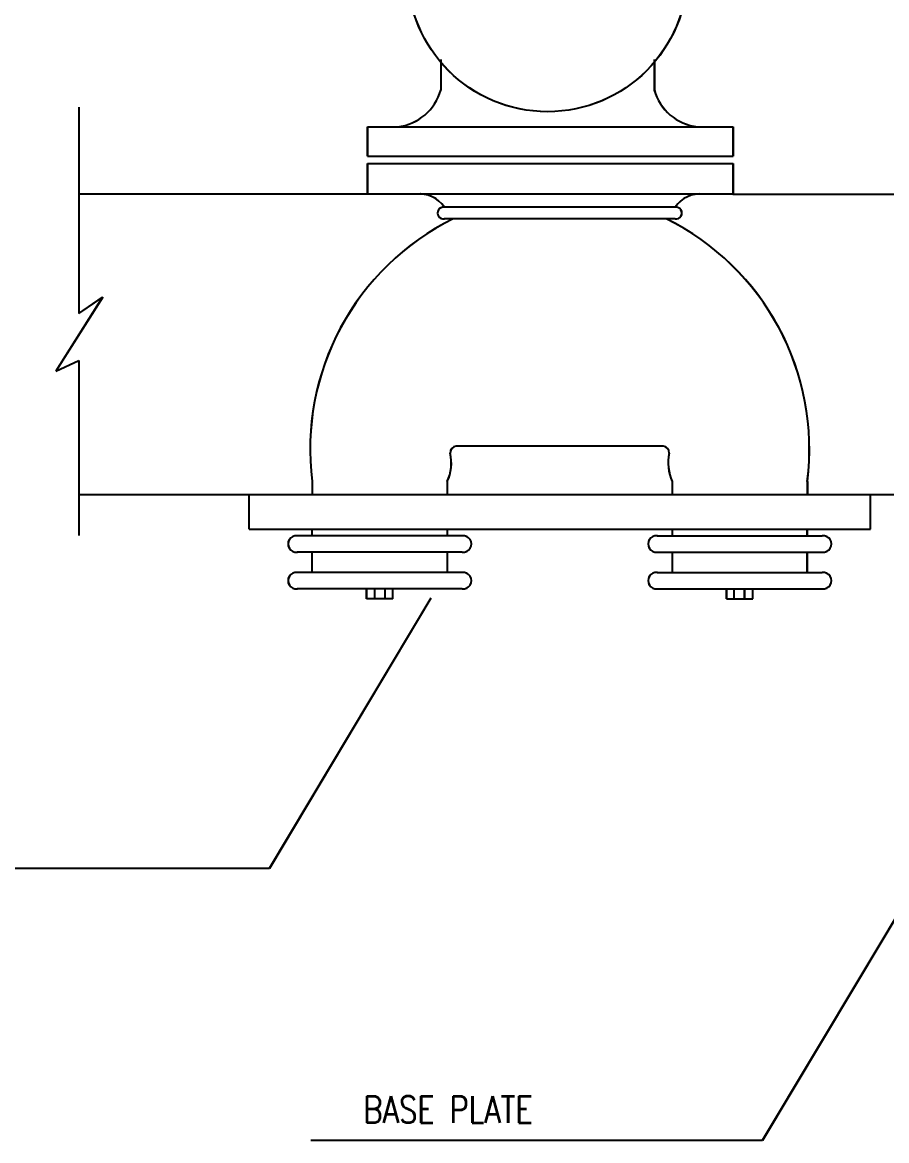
# Model space of a CAD drawing. Extents: x 846 to 947, y 375 to 797.
# Drawn here: x 890.7 to 895.68, y 492.11 to 498.55 of the extents above; entities that cross this region are included whole.
import ezdxf

# ---------------------------------------------------------------- set-up
doc = ezdxf.new("R2010")
doc.units = 0
doc.header["$MEASUREMENT"] = 0
doc.layers.add('COLOR_GREEN', color=3, linetype='CONTINUOUS')
doc.layers.add('PL-DR-LEADER', color=42, linetype='CONTINUOUS')
doc.layers.add('text', color=252, linetype='CONTINUOUS', lineweight=15)
doc.styles.add('IBA', font='ROMANS.shx', dxfattribs={"width": 0.8, "height": 0.2})

msp = doc.modelspace()

# ---------------------------------------------------------------- linework, layer by layer
at = {"layer": 'COLOR_GREEN'}
for p, q in [((893.1076, 498.338), (893.1076, 498.1613)), ((893.1083, 498.338), (893.1083, 498.1613)), ((894.3375, 498.338), (894.3375, 498.1613)), ((894.3382, 498.338), (894.3382, 498.1613)), ((891.023, 498.0618), (891.023, 496.8748)), ((891.0237, 498.0618), (891.0237, 496.8748)), ((892.6868, 497.7807), (892.6868, 497.9497)), ((892.6868, 497.9497), (894.7906, 497.9497)), ((892.6875, 497.7807), (892.6875, 497.9497)), ((892.6875, 497.9497), (894.7913, 497.9497)), ((894.7906, 497.9497), (894.7906, 497.7807)), ((894.7913, 497.9497), (894.7913, 497.7807)), ((892.6868, 497.7807), (894.7906, 497.7807)), ((892.6868, 497.5615), (892.6868, 497.7389)), ((892.6868, 497.7389), (894.7906, 497.7389)), ((892.6875, 497.7807), (894.7913, 497.7807)), ((892.6875, 497.5615), (892.6875, 497.7389)), ((892.6875, 497.7389), (894.7913, 497.7389)), ((894.7906, 497.7389), (894.7906, 497.5615)), ((894.7913, 497.7389), (894.7913, 497.5615)), ((892.6868, 497.5615), (891.0294, 497.5615)), ((892.6875, 497.5615), (891.0301, 497.5615)), ((894.7906, 497.5615), (892.6868, 497.5615)), ((894.7913, 497.5615), (892.6875, 497.5615)), ((894.7906, 497.5615), (901.3231, 497.5615)), ((894.7913, 497.5615), (901.3238, 497.5615)), ((894.4579, 497.486), (893.1278, 497.486)), ((894.4587, 497.486), (893.1285, 497.486)), ((894.4579, 497.4194), (893.1278, 497.4194)), ((894.4587, 497.4194), (893.1285, 497.4194)), ((891.1601, 496.9692), (890.89, 496.5425)), ((891.1609, 496.9692), (890.8908, 496.5425)), ((891.023, 496.8748), (891.1601, 496.9692)), ((891.0237, 496.8748), (891.1609, 496.9692)), ((890.89, 496.5425), (891.023, 496.603)), ((890.8908, 496.5425), (891.0237, 496.603)), ((891.023, 496.603), (891.023, 495.5956)), ((891.0237, 496.603), (891.0237, 495.5956)), ((894.389, 496.1113), (893.1967, 496.1113)), ((894.3897, 496.1113), (893.1975, 496.1113)), ((892.3669, 495.9073), (892.3669, 495.8317)), ((892.3676, 495.9073), (892.3676, 495.8317)), ((893.1448, 495.9073), (893.1448, 495.8317)), ((893.1455, 495.9073), (893.1455, 495.8317)), ((894.4409, 495.9073), (894.4409, 495.8317)), ((894.4416, 495.9073), (894.4416, 495.8317)), ((895.2188, 495.9073), (895.2188, 495.8317)), ((895.2195, 495.9073), (895.2195, 495.8317)), ((891.023, 495.8317), (904.0102, 495.8317)), ((891.0237, 495.8317), (904.0109, 495.8317)), ((892.0036, 495.6323), (892.0036, 495.8317)), ((892.0043, 495.6323), (892.0043, 495.8317)), ((892.3669, 495.8317), (893.1448, 495.8317)), ((892.3676, 495.8317), (893.1455, 495.8317)), ((895.5821, 495.6323), (895.5821, 495.8317)), ((895.5828, 495.6323), (895.5828, 495.8317)), ((892.0036, 495.6323), (892.2294, 495.6323)), ((892.0043, 495.6323), (892.2301, 495.6323)), ((892.2294, 495.6323), (895.35, 495.6323)), ((892.2301, 495.6323), (895.3508, 495.6323)), ((892.367, 495.5947), (892.367, 495.6249)), ((892.3678, 495.5947), (892.3678, 495.6249)), ((893.1449, 495.6249), (893.1449, 495.5948)), ((893.1456, 495.6249), (893.1456, 495.5948)), ((894.4408, 495.6249), (894.4408, 495.5948)), ((894.4415, 495.6249), (894.4415, 495.5948)), ((895.2187, 495.5947), (895.2187, 495.6249)), ((895.2194, 495.5947), (895.2194, 495.6249)), ((895.35, 495.6323), (895.5821, 495.6323)), ((895.3508, 495.6323), (895.5828, 495.6323)), ((893.2306, 495.5948), (892.2816, 495.5946)), ((893.2313, 495.5948), (892.2824, 495.5946)), ((894.3551, 495.5948), (895.3041, 495.5946)), ((894.3559, 495.5948), (895.3048, 495.5946)), ((893.2306, 495.5012), (892.2817, 495.5011)), ((893.2313, 495.5012), (892.2824, 495.5011)), ((892.3671, 495.3831), (892.3671, 495.5011)), ((892.3679, 495.3831), (892.3678, 495.5011)), ((893.145, 495.5012), (893.145, 495.3833)), ((893.1457, 495.5012), (893.1457, 495.3833)), ((894.3551, 495.5012), (895.304, 495.5011)), ((894.3558, 495.5012), (895.3048, 495.5011)), ((894.4407, 495.5012), (894.4407, 495.3833)), ((894.4415, 495.5012), (894.4414, 495.3833)), ((895.2186, 495.3831), (895.2186, 495.5011)), ((895.2193, 495.3831), (895.2193, 495.5011)), ((893.2306, 495.3833), (892.2816, 495.3831)), ((893.2313, 495.3833), (892.2824, 495.3831)), ((894.3551, 495.3833), (895.3041, 495.3831)), ((894.3559, 495.3833), (895.3048, 495.3831)), ((893.2306, 495.2897), (892.2817, 495.2895)), ((893.2313, 495.2897), (892.2824, 495.2895)), ((892.6805, 495.2309), (892.6804, 495.2896)), ((892.6812, 495.2309), (892.6812, 495.2896)), ((892.7276, 495.231), (892.7276, 495.2892)), ((892.7283, 495.231), (892.7283, 495.2892)), ((892.7879, 495.2311), (892.7879, 495.2892)), ((892.7886, 495.2311), (892.7886, 495.2892)), ((892.8319, 495.231), (892.8318, 495.2896)), ((892.8326, 495.231), (892.8326, 495.2896)), ((894.3551, 495.2897), (895.304, 495.2895)), ((894.3558, 495.2897), (895.3048, 495.2895)), ((894.7538, 495.231), (894.7539, 495.2896)), ((894.7546, 495.231), (894.7546, 495.2896)), ((894.7978, 495.2311), (894.7978, 495.2892)), ((894.7985, 495.2311), (894.7986, 495.2892)), ((894.8581, 495.231), (894.8581, 495.2892)), ((894.8588, 495.231), (894.8589, 495.2892)), ((894.9052, 495.2309), (894.9053, 495.2896)), ((894.906, 495.2309), (894.906, 495.2896)), ((892.8319, 495.231), (892.6805, 495.2309)), ((892.8326, 495.231), (892.6812, 495.2309)), ((894.7538, 495.231), (894.9052, 495.2309)), ((894.7546, 495.231), (894.906, 495.2309))]:
    msp.add_line(p, q, dxfattribs=at)
for centre in [(893.7225, 498.8424), (893.7233, 498.8424)]:
    msp.add_circle(centre, 0.8059, dxfattribs=at)
for centre, radius, start, end in [((892.8272, 498.2388), 0.2909, 276.2853, 344.5397), ((892.8279, 498.2388), 0.2909, 276.2853, 344.5397), ((894.6178, 498.2388), 0.2909, 195.4603, 263.7147), ((894.6186, 498.2388), 0.2909, 195.4603, 263.7147), ((892.9866, 497.3948), 0.168, 32.87793, 97.08134), ((892.9874, 497.3948), 0.168, 32.87793, 97.08134), ((894.5991, 497.3948), 0.168, 82.91866, 147.12207), ((894.5998, 497.3948), 0.168, 82.91866, 147.12207), ((893.1229, 497.4527), 0.0336, 81.64021, 278.35979), ((893.1236, 497.4527), 0.0336, 81.64021, 278.35979), ((894.4628, 497.4527), 0.0336, 261.64021, 98.35979), ((894.4636, 497.4527), 0.0336, 261.64021, 98.35979), ((893.833, 496.0938), 1.4779, 116.23984, 187.25085), ((893.8337, 496.0938), 1.4779, 116.23984, 187.25085), ((893.7527, 496.0938), 1.4779, 352.74915, 63.76016), ((893.7534, 496.0938), 1.4779, 352.74915, 63.76016), ((892.9122, 496.0146), 0.2562, 335.23294, 12.59507), ((892.9129, 496.0146), 0.2562, 335.23294, 12.59507), ((893.204, 496.0702), 0.0418, 99.99614, 179.56965), ((893.2047, 496.0702), 0.0418, 99.99614, 179.56965), ((894.3817, 496.0702), 0.0418, 0.43035, 80.00386), ((894.3824, 496.0702), 0.0418, 0.43035, 80.00386), ((894.6735, 496.0146), 0.2562, 167.40493, 204.76706), ((894.6742, 496.0146), 0.2562, 167.40493, 204.76706), ((892.2753, 495.5479), 0.0472, 82.26761, 277.79733), ((892.276, 495.5479), 0.0472, 82.26761, 277.79733), ((893.2369, 495.5479), 0.0472, 262.20267, 97.73239), ((893.2376, 495.5479), 0.0472, 262.20267, 97.73239), ((894.3488, 495.5479), 0.0472, 82.26761, 277.79733), ((894.3495, 495.5479), 0.0472, 82.26761, 277.79733), ((895.3104, 495.5479), 0.0472, 262.20267, 97.73239), ((895.3112, 495.5479), 0.0472, 262.20267, 97.73239), ((892.2753, 495.3363), 0.0472, 82.26761, 277.79733), ((892.276, 495.3363), 0.0472, 82.26761, 277.79733), ((893.2369, 495.3363), 0.0472, 262.20267, 97.73239), ((893.2376, 495.3363), 0.0472, 262.20267, 97.73239), ((894.3488, 495.3363), 0.0472, 82.26761, 277.79733), ((894.3495, 495.3363), 0.0472, 82.26761, 277.79733), ((895.3104, 495.3363), 0.0472, 262.20267, 97.73239), ((895.3112, 495.3363), 0.0472, 262.20267, 97.73239)]:
    msp.add_arc(centre, radius, start, end, dxfattribs=at)
at = {"layer": 'PL-DR-LEADER'}
for p, q in [((897.1437, 495.7649), (894.9599, 492.112)), ((897.1445, 495.7649), (894.9606, 492.112)), ((893.0504, 495.2347), (892.1204, 493.6793)), ((893.0511, 495.2347), (892.1212, 493.6793)), ((892.1204, 493.6793), (888.4332, 493.6793)), ((892.1212, 493.6793), (888.4339, 493.6793)), ((894.9599, 492.112), (892.3587, 492.112)), ((894.9606, 492.112), (892.3594, 492.112))]:
    msp.add_line(p, q, dxfattribs=at)

# ---------------------------------------------------------------- texts
at = {"layer": 'text', "color": 7, "style": 'IBA', "width": 0.8}
for p in [(892.6612, 492.2138), (892.6619, 492.2138)]:
    msp.add_text('BASE PLATE', height=0.15394, dxfattribs=at).set_placement(p)

doc.saveas('drawing.dxf')
